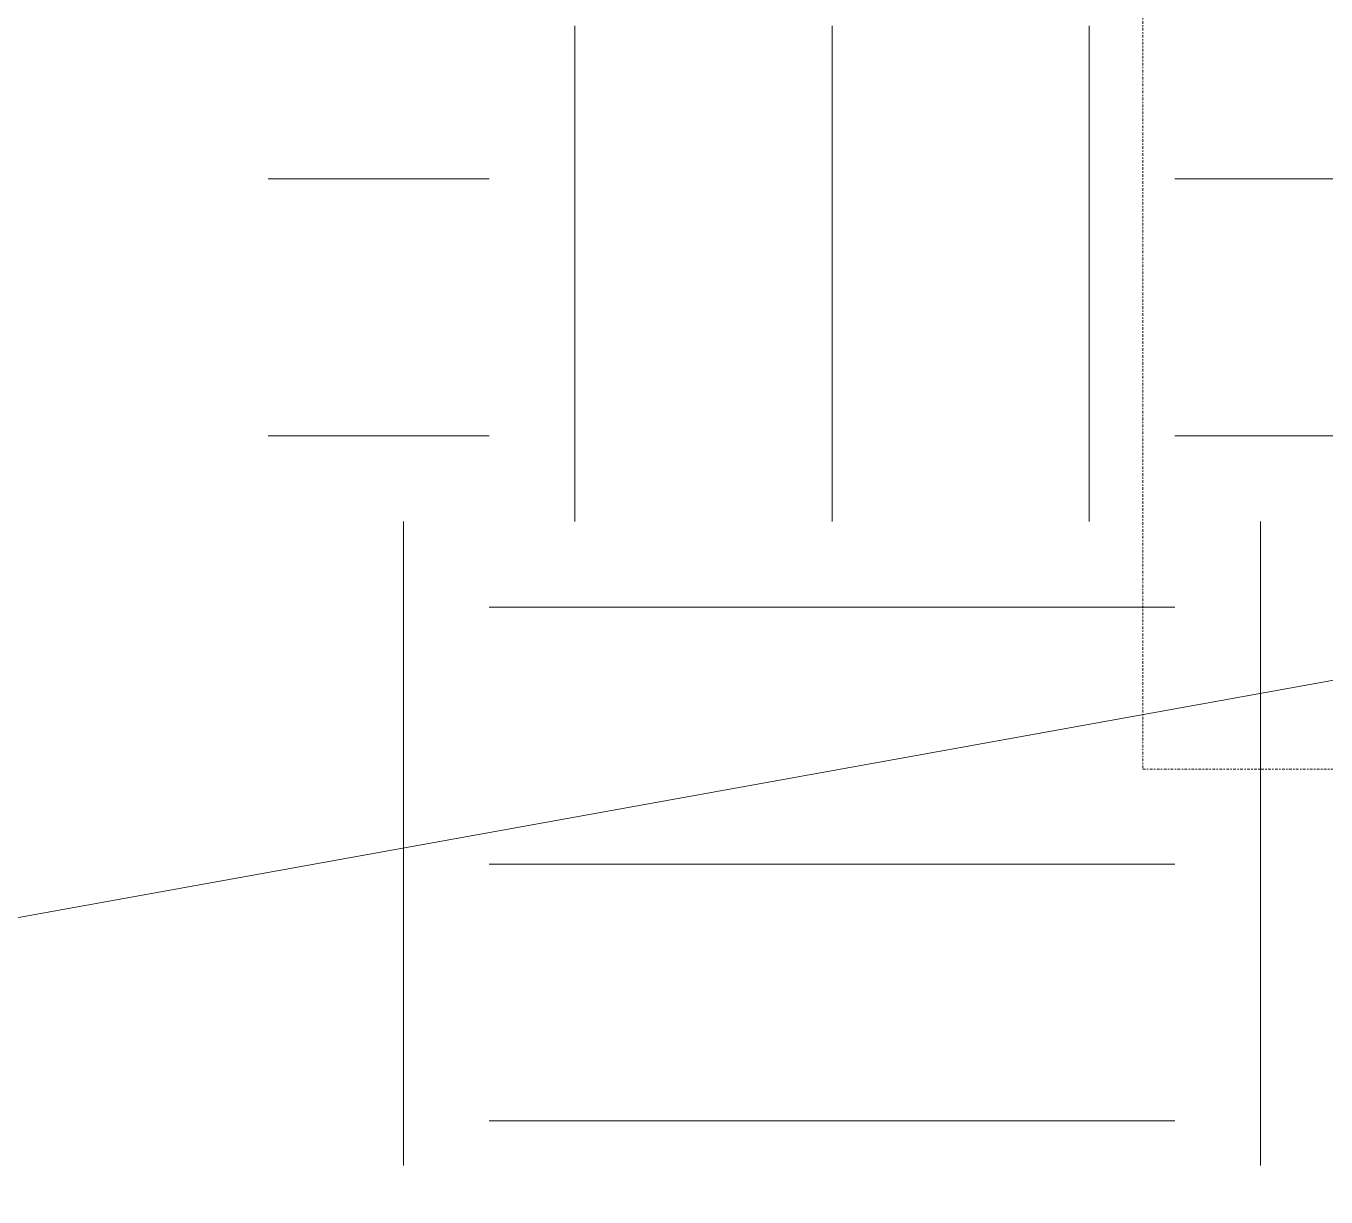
# Model space of a CAD drawing. Header units: inches. Extents: x -23565 to -43, y -324 to 853.
# Drawn here: x -18931.5 to -18840.4, y -82 to 0 of the extents above; entities that cross this region are included whole.
import ezdxf

# ---------------------------------------------------------------- set-up
doc = ezdxf.new("R2010")
doc.units = ezdxf.units.IN
doc.header["$MEASUREMENT"] = 0
doc.linetypes.add('Dash Dot 3_16_', pattern=[0.3125, 0.1875, -0.0625, 0, -0.0625])
for name, color, linetype, lineweight in [('A-ANNO-IDEN', 131, 'Continuous', 9), ('A-ANNO-SYMB', 150, 'Continuous', 9), ('C-TOPO', 7, 'Continuous', 13)]:
    doc.layers.add(name, color=color, linetype=linetype, lineweight=lineweight)

msp = doc.modelspace()

# ---------------------------------------------------------------- hatches: boundary and pattern name
at = {"layer": 'C-TOPO', "lineweight": 9}
h = msp.add_hatch(dxfattribs=at)
h.set_pattern_fill('FP_15', color=8, style=0, pattern_type=2)
h.set_pattern_definition([(0, (-33539.073, 67.247), (48, 48), [48, -48]), (0, (-33539.073, 85.247), (48, 48), [48, -48]), (0, (-33539.073, 103.247), (48, 48), [48, -48]), (90, (-33533.073, 109.247), (-48, 48), [48, -48]), (90, (-33515.073, 109.247), (-48, 48), [48, -48]), (90, (-33497.073, 109.247), (-48, 48), [48, -48])])
h.paths.add_polyline_path([(-18914.50595, -79.828), (-18823.42795, -79.828), (-18823.42795, -48), (-18838.42795, -48), (-18838.42795, -36), (-18837.42795, -36), (-18837.42795, 0), (-18914.50595, 0), (-18914.50595, -43.37533)], flags=0)

# ---------------------------------------------------------------- linework, layer by layer
at = {"layer": 'A-ANNO-IDEN', "color": 153}
msp.add_line((-18454.70902, 23.67274), (-19040.50092, -82.03779), dxfattribs=at)
at = {"layer": 'A-ANNO-SYMB', "linetype": 'Dash Dot 3_16_'}
for p, q in [((-18853.26546, 274.32313), (-18853.26546, -52.07518)), ((-18853.26546, -52.07518), (-18809.07368, -52.07518))]:
    msp.add_line(p, q, dxfattribs=at)

doc.saveas('drawing.dxf')
